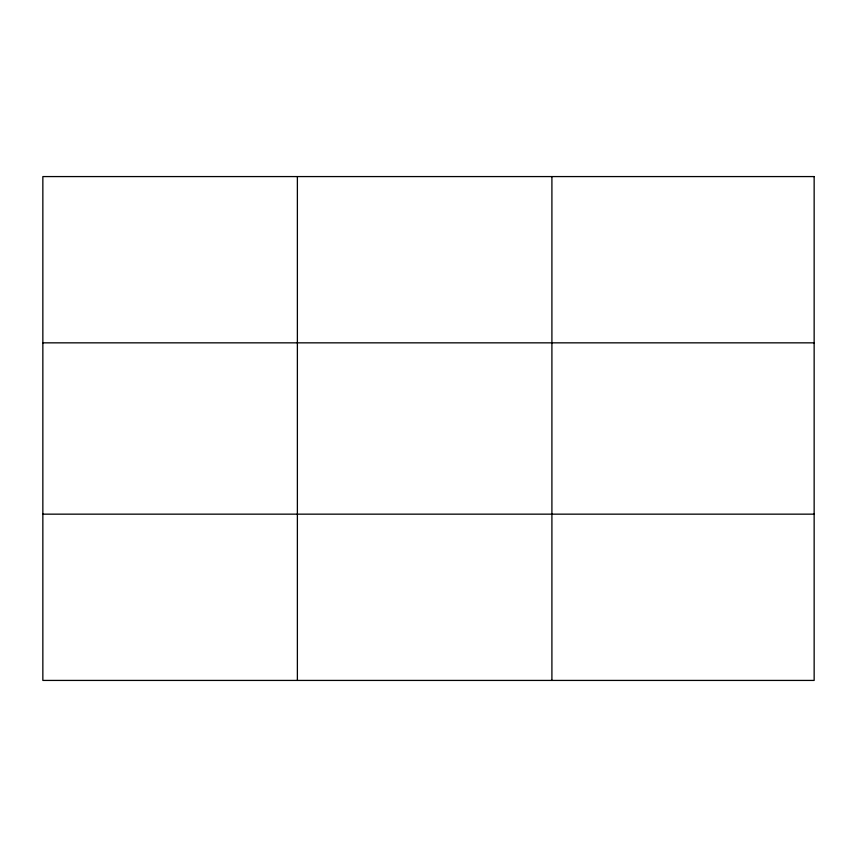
<?xml version="1.0" encoding="UTF-8"?>
<svg xmlns="http://www.w3.org/2000/svg" width="857" height="857" viewBox="0 0 857 857"><rect width="100%" height="100%" fill="white"/><g stroke="black" fill="none" stroke-linecap="round" stroke-linejoin="round"><path stroke-width="1.29" d="M297.379 680.426L297.379 176.574M551.908 680.426L551.908 176.574M42.85 342.843L814.15 342.843M42.85 514.157L814.15 514.157M814.15 176.574L814.15 680.426L42.85 680.426L42.85 176.574L814.15 176.574"/></g></svg>
